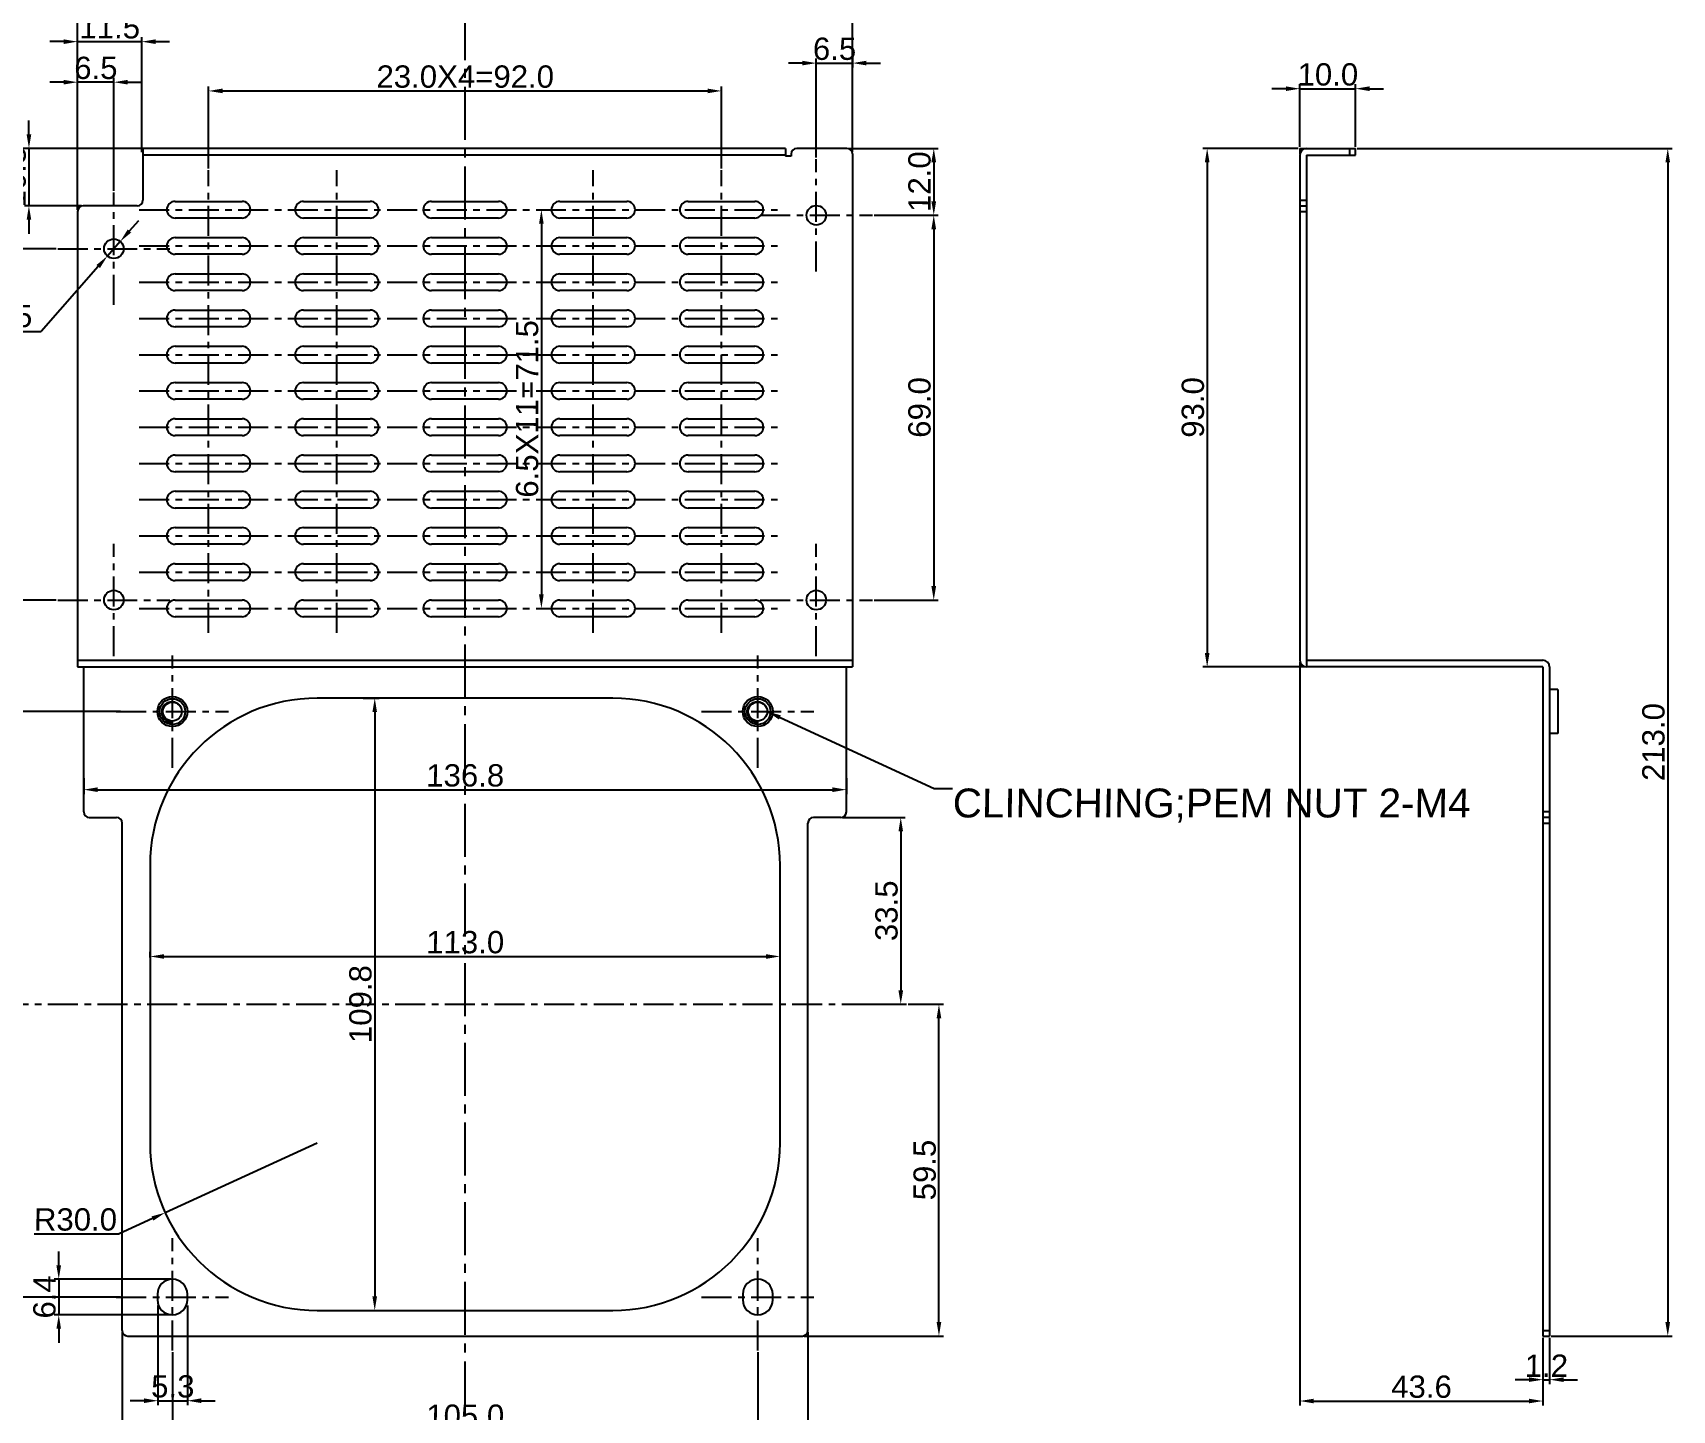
# Model space of a CAD drawing. Extents: x -425 to 6552, y -3049 to 3105.
# Drawn here: x 4162.1 to 4456.1, y -2377.6 to -2130.6 of the extents above; entities that cross this region are included whole.
import ezdxf

# ---------------------------------------------------------------- set-up
doc = ezdxf.new("R2010")
doc.units = 0
doc.header["$PDMODE"] = 3
doc.header["$PDSIZE"] = 1.5
doc.linetypes.add('CENTER', pattern=[17.8, 10.75, -2.35, 2.35, -2.35])
doc.linetypes.add('CENTER2', pattern=[28.575, 19.05, -3.175, 3.175, -3.175])
doc.layers.get('0').update_dxf_attribs({"linetype": 'CONTINUOUS'})
doc.layers.get('DEFPOINTS').update_dxf_attribs({"linetype": 'CONTINUOUS'})
doc.layers.add('3', color=112, linetype='CENTER')
doc.layers.add('DIM', color=1, linetype='CONTINUOUS')
doc.styles.add('OMI-1', font='arial.ttf', dxfattribs={"oblique": 1})
doc.dimstyles.new('1', dxfattribs={"dimtxt": 4, "dimasz": 2.5, "dimexe": 0.8, "dimexo": 0.3, "dimgap": 0.5, "dimtad": 1, "dimtoh": 1, "dimdec": 1, "dimzin": 0, "dimtxsty": 'OMI-1', "dimcen": 0, "dimclrd": 256, "dimclre": 256, "dimclrt": 256, "dimazin": 3, "dimtfac": 0.8, "dimtdec": 1, "dimtix": 1, "dimtmove": 0, "dimatfit": 3, "dimtolj": 1, "dimtzin": 0})

# ---------------------------------------------------------------- blocks, each defined once
blk = doc.blocks.new('*D8296')
at = {"layer": 'DEFPOINTS', "color": 0}
for p in [(4170.11, -2139.41), (4176.61, -2159.22), (4170.11, -2162.58)]:
    blk.add_point(p, dxfattribs=at)
at = {"layer": 'DIM'}
for p, q in [((4167.61, -2139.41), (4165.11, -2139.41)), ((4170.11, -2162.28), (4170.11, -2138.61)), ((4176.61, -2139.41), (4170.11, -2139.41)), ((4176.61, -2158.92), (4176.61, -2138.61)), ((4179.11, -2139.41), (4181.61, -2139.41))]:
    blk.add_line(p, q, dxfattribs=at)
for points in [[(4167.61, -2139.83), (4167.61, -2139), (4170.11, -2139.41)], [(4179.11, -2139), (4179.11, -2139.83), (4176.61, -2139.41)]]:
    blk.add_solid(points, dxfattribs=at)
at = {"layer": 'DIM', "insert": (4173.36, -2136.87), "char_height": 4, "attachment_point": 5, "style": 'OMI-1'}
blk.add_mtext('\\A1;6.5', dxfattribs=at)
blk = doc.blocks.new('*D8297')
at = {"layer": 'DEFPOINTS', "color": 0}
for p in [(4181.61, -2132.14), (4170.11, -2146.49), (4181.61, -2152.28)]:
    blk.add_point(p, dxfattribs=at)
at = {"layer": 'DIM'}
for p, q in [((4170.11, -2146.19), (4170.11, -2131.34)), ((4181.61, -2151.98), (4181.61, -2131.34)), ((4167.61, -2132.14), (4165.11, -2132.14)), ((4170.11, -2132.14), (4181.61, -2132.14)), ((4184.11, -2132.14), (4186.61, -2132.14))]:
    blk.add_line(p, q, dxfattribs=at)
for points in [[(4167.61, -2132.56), (4167.61, -2131.73), (4170.11, -2132.14)], [(4184.11, -2131.73), (4184.11, -2132.56), (4181.61, -2132.14)]]:
    blk.add_solid(points, dxfattribs=at)
at = {"layer": 'DIM', "insert": (4175.86, -2129.6), "char_height": 4, "attachment_point": 5, "style": 'OMI-1'}
blk.add_mtext('\\A1;11.5', dxfattribs=at)
blk = doc.blocks.new('*D8298')
at = {"layer": 'DEFPOINTS', "color": 0}
for p in [(4182.61, -2151.28), (4161.38, -2161.58), (4171.11, -2161.58)]:
    blk.add_point(p, dxfattribs=at)
at = {"layer": 'DIM'}
for p, q in [((4161.38, -2148.78), (4161.38, -2146.28)), ((4182.31, -2151.28), (4160.58, -2151.28)), ((4161.38, -2151.28), (4161.38, -2161.58)), ((4170.81, -2161.58), (4160.58, -2161.58)), ((4161.38, -2164.08), (4161.38, -2166.58))]:
    blk.add_line(p, q, dxfattribs=at)
for points in [[(4160.97, -2148.78), (4161.8, -2148.78), (4161.38, -2151.28)], [(4161.8, -2164.08), (4160.97, -2164.08), (4161.38, -2161.58)]]:
    blk.add_solid(points, dxfattribs=at)
at = {"layer": 'DIM', "insert": (4158.84, -2156.43), "char_height": 4, "attachment_point": 5, "rotation": 90, "style": 'OMI-1'}
blk.add_mtext('\\A1;10.3', dxfattribs=at)
blk = doc.blocks.new('*D8299')
at = {"layer": 'DEFPOINTS', "color": 0}
for p in [(4153.73, -2151.28), (4164.64, -2151.28), (4166.55, -2169.28)]:
    blk.add_point(p, dxfattribs=at)
at = {"layer": 'DIM'}
for p, q in [((4164.34, -2151.28), (4152.93, -2151.28)), ((4153.73, -2166.78), (4153.73, -2153.78)), ((4166.25, -2169.28), (4152.93, -2169.28))]:
    blk.add_line(p, q, dxfattribs=at)
for points in [[(4154.15, -2153.78), (4153.31, -2153.78), (4153.73, -2151.28)], [(4153.31, -2166.78), (4154.15, -2166.78), (4153.73, -2169.28)]]:
    blk.add_solid(points, dxfattribs=at)
at = {"layer": 'DIM', "insert": (4151.19, -2160.28), "char_height": 4, "attachment_point": 5, "rotation": 90, "style": 'OMI-1'}
blk.add_mtext('\\A1;18.0', dxfattribs=at)
blk = doc.blocks.new('*D8300')
at = {"layer": 'DEFPOINTS', "color": 0}
for p in [(4170.11, -2118.02), (4170.11, -2139.41), (4309.11, -2152.28)]:
    blk.add_point(p, dxfattribs=at)
at = {"layer": 'DIM'}
for p, q in [((4170.11, -2139.11), (4170.11, -2117.22)), ((4309.11, -2151.98), (4309.11, -2117.22)), ((4306.61, -2118.02), (4172.61, -2118.02))]:
    blk.add_line(p, q, dxfattribs=at)
for points in [[(4172.61, -2117.6), (4172.61, -2118.44), (4170.11, -2118.02)], [(4306.61, -2118.44), (4306.61, -2117.6), (4309.11, -2118.02)]]:
    blk.add_solid(points, dxfattribs=at)
at = {"layer": 'DIM', "insert": (4239.61, -2115.48), "char_height": 4, "attachment_point": 5, "style": 'OMI-1'}
blk.add_mtext('\\A1;139.0', dxfattribs=at)
blk = doc.blocks.new('*D8301')
at = {"layer": 'DEFPOINTS', "color": 0}
for p in [(4177.77, -2167.97), (4175.45, -2170.6)]:
    blk.add_point(p, dxfattribs=at)
at = {"layer": 'DIM'}
for p, q in [((4179.42, -2166.09), (4181.07, -2164.22)), ((4177.77, -2167.97), (4175.45, -2170.6)), ((4173.8, -2172.48), (4163.55, -2184.13)), ((4144.97, -2184.13), (4163.55, -2184.13))]:
    blk.add_line(p, q, dxfattribs=at)
for points in [[(4179.1, -2165.82), (4179.73, -2166.37), (4177.77, -2167.97)], [(4174.12, -2172.75), (4173.49, -2172.2), (4175.45, -2170.6)]]:
    blk.add_solid(points, dxfattribs=at)
at = {"layer": 'DIM', "insert": (4153.44, -2181.48), "char_height": 4, "attachment_point": 5, "style": 'OMI-1'}
blk.add_mtext('\\A1;\\A1;4-∅3.5', dxfattribs=at)
blk = doc.blocks.new('*D8373')
at = {"layer": 'DEFPOINTS', "color": 0}
for p in [(4285.61, -2140.98), (4193.61, -2155.19), (4285.61, -2155.19)]:
    blk.add_point(p, dxfattribs=at)
at = {"layer": 'DIM'}
for p, q in [((4193.61, -2154.89), (4193.61, -2140.18)), ((4285.61, -2154.89), (4285.61, -2140.18)), ((4196.11, -2140.98), (4283.11, -2140.98))]:
    blk.add_line(p, q, dxfattribs=at)
for points in [[(4196.11, -2140.56), (4196.11, -2141.39), (4193.61, -2140.98)], [(4283.11, -2141.39), (4283.11, -2140.56), (4285.61, -2140.98)]]:
    blk.add_solid(points, dxfattribs=at)
at = {"layer": 'DIM', "insert": (4239.61, -2138.43), "char_height": 4, "attachment_point": 5, "style": 'OMI-1'}
blk.add_mtext('\\A1;\\A1;23.0X4=92.0', dxfattribs=at)
blk = doc.blocks.new('*D8374')
at = {"layer": 'DEFPOINTS', "color": 0}
for p in [(4253.09, -2162.28), (4253.09, -2233.78), (4253.3, -2233.78)]:
    blk.add_point(p, dxfattribs=at)
at = {"layer": 'DIM'}
for p, q in [((4253.39, -2162.28), (4254.1, -2162.28)), ((4253.3, -2164.78), (4253.3, -2231.28)), ((4253.39, -2233.78), (4254.1, -2233.78))]:
    blk.add_line(p, q, dxfattribs=at)
for points in [[(4253.71, -2164.78), (4252.88, -2164.78), (4253.3, -2162.28)], [(4252.88, -2231.28), (4253.71, -2231.28), (4253.3, -2233.78)]]:
    blk.add_solid(points, dxfattribs=at)
at = {"layer": 'DIM', "insert": (4250.76, -2198.03), "char_height": 4, "attachment_point": 5, "rotation": 90, "style": 'OMI-1'}
blk.add_mtext('\\A1;\\A1;6.5X11=71.5', dxfattribs=at)
blk = doc.blocks.new('*D8375')
at = {"layer": 'DEFPOINTS', "color": 0}
for p in [(4309.11, -2134.6), (4309.11, -2135.99), (4302.61, -2153.22)]:
    blk.add_point(p, dxfattribs=at)
at = {"layer": 'DIM'}
for p, q in [((4300.11, -2135.99), (4297.61, -2135.99)), ((4302.61, -2152.92), (4302.61, -2135.19)), ((4302.61, -2135.99), (4309.11, -2135.99)), ((4309.11, -2134.9), (4309.11, -2136.79)), ((4311.61, -2135.99), (4314.11, -2135.99))]:
    blk.add_line(p, q, dxfattribs=at)
for points in [[(4300.11, -2136.4), (4300.11, -2135.57), (4302.61, -2135.99)], [(4311.61, -2135.57), (4311.61, -2136.4), (4309.11, -2135.99)]]:
    blk.add_solid(points, dxfattribs=at)
at = {"layer": 'DIM', "insert": (4305.86, -2133.44), "char_height": 4, "attachment_point": 5, "style": 'OMI-1'}
blk.add_mtext('\\A1;6.5', dxfattribs=at)
blk = doc.blocks.new('*D8377')
at = {"layer": 'DEFPOINTS', "color": 0}
for p in [(4308.11, -2151.28), (4312.67, -2163.28), (4323.68, -2163.28)]:
    blk.add_point(p, dxfattribs=at)
at = {"layer": 'DIM'}
for p, q in [((4308.41, -2151.28), (4324.48, -2151.28)), ((4323.68, -2153.78), (4323.68, -2160.78)), ((4312.97, -2163.28), (4324.48, -2163.28))]:
    blk.add_line(p, q, dxfattribs=at)
for points in [[(4324.1, -2153.78), (4323.26, -2153.78), (4323.68, -2151.28)], [(4323.26, -2160.78), (4324.1, -2160.78), (4323.68, -2163.28)]]:
    blk.add_solid(points, dxfattribs=at)
at = {"layer": 'DIM', "insert": (4321.14, -2157.28), "char_height": 4, "attachment_point": 5, "rotation": 90, "style": 'OMI-1'}
blk.add_mtext('\\A1;12.0', dxfattribs=at)
blk = doc.blocks.new('*D8378')
at = {"layer": 'DEFPOINTS', "color": 0}
for p in [(4312.67, -2163.28), (4312.67, -2232.28), (4323.68, -2232.28)]:
    blk.add_point(p, dxfattribs=at)
at = {"layer": 'DIM'}
for p, q in [((4312.97, -2163.28), (4324.48, -2163.28)), ((4323.68, -2165.78), (4323.68, -2229.78)), ((4312.97, -2232.28), (4324.48, -2232.28))]:
    blk.add_line(p, q, dxfattribs=at)
for points in [[(4324.1, -2165.78), (4323.26, -2165.78), (4323.68, -2163.28)], [(4323.26, -2229.78), (4324.1, -2229.78), (4323.68, -2232.28)]]:
    blk.add_solid(points, dxfattribs=at)
at = {"layer": 'DIM', "insert": (4321.14, -2197.78), "char_height": 4, "attachment_point": 5, "rotation": 90, "style": 'OMI-1'}
blk.add_mtext('\\A1;69.0', dxfattribs=at)
blk = doc.blocks.new('*D8379')
at = {"layer": 'DEFPOINTS', "color": 0}
for p in [(4389.34, -2151.28), (4372.72, -2244.28), (4390.54, -2244.28)]:
    blk.add_point(p, dxfattribs=at)
at = {"layer": 'DIM'}
for p, q in [((4389.04, -2151.28), (4371.92, -2151.28)), ((4372.72, -2153.78), (4372.72, -2241.78)), ((4390.24, -2244.28), (4371.92, -2244.28))]:
    blk.add_line(p, q, dxfattribs=at)
for points in [[(4373.14, -2153.78), (4372.3, -2153.78), (4372.72, -2151.28)], [(4372.3, -2241.78), (4373.14, -2241.78), (4372.72, -2244.28)]]:
    blk.add_solid(points, dxfattribs=at)
at = {"layer": 'DIM', "insert": (4370.18, -2197.78), "char_height": 4, "attachment_point": 5, "rotation": 90, "style": 'OMI-1'}
blk.add_mtext('\\A1;93.0', dxfattribs=at)
blk = doc.blocks.new('*D8380')
at = {"layer": 'DEFPOINTS', "color": 0}
for p in [(4399.34, -2151.28), (4434.14, -2364.28), (4455.34, -2364.28)]:
    blk.add_point(p, dxfattribs=at)
at = {"layer": 'DIM'}
for p, q in [((4399.64, -2151.28), (4456.14, -2151.28)), ((4455.34, -2153.78), (4455.34, -2361.78)), ((4434.44, -2364.28), (4456.14, -2364.28))]:
    blk.add_line(p, q, dxfattribs=at)
for points in [[(4455.75, -2153.78), (4454.92, -2153.78), (4455.34, -2151.28)], [(4454.92, -2361.78), (4455.75, -2361.78), (4455.34, -2364.28)]]:
    blk.add_solid(points, dxfattribs=at)
at = {"layer": 'DIM', "insert": (4452.79, -2257.78), "char_height": 4, "attachment_point": 5, "rotation": 90, "style": 'OMI-1'}
blk.add_mtext('\\A1;213.0', dxfattribs=at)
blk = doc.blocks.new('*D8381')
at = {"layer": 'DEFPOINTS', "color": 0}
for p in [(4318.78, -2304.78), (4324.61, -2304.78), (4300.11, -2364.28)]:
    blk.add_point(p, dxfattribs=at)
at = {"layer": 'DIM'}
for p, q in [((4319.08, -2304.78), (4325.41, -2304.78)), ((4324.61, -2361.78), (4324.61, -2307.28)), ((4300.41, -2364.28), (4325.41, -2364.28))]:
    blk.add_line(p, q, dxfattribs=at)
for points in [[(4325.03, -2307.28), (4324.2, -2307.28), (4324.61, -2304.78)], [(4324.2, -2361.78), (4325.03, -2361.78), (4324.61, -2364.28)]]:
    blk.add_solid(points, dxfattribs=at)
at = {"layer": 'DIM', "insert": (4322.07, -2334.53), "char_height": 4, "attachment_point": 5, "rotation": 90, "style": 'OMI-1'}
blk.add_mtext('\\A1;59.5', dxfattribs=at)
blk = doc.blocks.new('*D8382')
at = {"layer": 'DEFPOINTS', "color": 0}
for p in [(4221.05, -2249.88), (4221.05, -2359.68), (4223.41, -2359.68)]:
    blk.add_point(p, dxfattribs=at)
at = {"layer": 'DIM'}
for p, q in [((4221.35, -2249.88), (4224.21, -2249.88)), ((4223.41, -2252.38), (4223.41, -2357.18)), ((4221.35, -2359.68), (4224.21, -2359.68))]:
    blk.add_line(p, q, dxfattribs=at)
for points in [[(4223.82, -2252.38), (4222.99, -2252.38), (4223.41, -2249.88)], [(4222.99, -2357.18), (4223.82, -2357.18), (4223.41, -2359.68)]]:
    blk.add_solid(points, dxfattribs=at)
at = {"layer": 'DIM', "insert": (4220.86, -2304.78), "char_height": 4, "attachment_point": 5, "rotation": 90, "style": 'OMI-1'}
blk.add_mtext('\\A1;109.8', dxfattribs=at)
blk = doc.blocks.new('*D8383')
at = {"layer": 'DEFPOINTS', "color": 0}
for p in [(4296.11, -2296.2), (4183.11, -2296.68), (4296.11, -2296.68)]:
    blk.add_point(p, dxfattribs=at)
at = {"layer": 'DIM'}
for p, q in [((4183.11, -2296.38), (4183.11, -2295.4)), ((4185.61, -2296.2), (4293.61, -2296.2)), ((4296.11, -2296.38), (4296.11, -2295.4))]:
    blk.add_line(p, q, dxfattribs=at)
for points in [[(4185.61, -2295.79), (4185.61, -2296.62), (4183.11, -2296.2)], [(4293.61, -2296.62), (4293.61, -2295.79), (4296.11, -2296.2)]]:
    blk.add_solid(points, dxfattribs=at)
at = {"layer": 'DIM', "insert": (4239.61, -2293.66), "char_height": 4, "attachment_point": 5, "style": 'OMI-1'}
blk.add_mtext('\\A1;113.0', dxfattribs=at)
blk = doc.blocks.new('*D8384')
at = {"layer": 'DEFPOINTS', "color": 0}
for p in [(4152.64, -2252.28), (4178.11, -2252.28), (4178.11, -2357.28)]:
    blk.add_point(p, dxfattribs=at)
at = {"layer": 'DIM'}
for p, q in [((4177.81, -2252.28), (4151.84, -2252.28)), ((4152.64, -2354.78), (4152.64, -2254.78)), ((4177.81, -2357.28), (4151.84, -2357.28))]:
    blk.add_line(p, q, dxfattribs=at)
for points in [[(4153.05, -2254.78), (4152.22, -2254.78), (4152.64, -2252.28)], [(4152.22, -2354.78), (4153.05, -2354.78), (4152.64, -2357.28)]]:
    blk.add_solid(points, dxfattribs=at)
at = {"layer": 'DIM', "insert": (4150.09, -2304.78), "char_height": 4, "attachment_point": 5, "rotation": 90, "style": 'OMI-1'}
blk.add_mtext('\\A1;105.0', dxfattribs=at)
blk = doc.blocks.new('*D8385')
at = {"layer": 'DEFPOINTS', "color": 0}
for p in [(4187.11, -2366.85), (4292.11, -2366.85), (4292.11, -2381.13)]:
    blk.add_point(p, dxfattribs=at)
at = {"layer": 'DIM'}
for p, q in [((4187.11, -2367.15), (4187.11, -2381.93)), ((4292.11, -2367.15), (4292.11, -2381.93)), ((4189.61, -2381.13), (4289.61, -2381.13))]:
    blk.add_line(p, q, dxfattribs=at)
for points in [[(4189.61, -2380.71), (4189.61, -2381.54), (4187.11, -2381.13)], [(4289.61, -2381.54), (4289.61, -2380.71), (4292.11, -2381.13)]]:
    blk.add_solid(points, dxfattribs=at)
at = {"layer": 'DIM', "insert": (4239.61, -2378.59), "char_height": 4, "attachment_point": 5, "style": 'OMI-1'}
blk.add_mtext('\\A1;105.0', dxfattribs=at)
blk = doc.blocks.new('*D8386')
at = {"layer": 'DEFPOINTS', "color": 0}
for p in [(4307.01, -2271.28), (4311.27, -2304.78), (4317.76, -2304.78)]:
    blk.add_point(p, dxfattribs=at)
at = {"layer": 'DIM'}
for p, q in [((4307.31, -2271.28), (4318.56, -2271.28)), ((4317.76, -2273.78), (4317.76, -2302.28)), ((4311.57, -2304.78), (4318.56, -2304.78))]:
    blk.add_line(p, q, dxfattribs=at)
for points in [[(4318.18, -2273.78), (4317.35, -2273.78), (4317.76, -2271.28)], [(4317.35, -2302.28), (4318.18, -2302.28), (4317.76, -2304.78)]]:
    blk.add_solid(points, dxfattribs=at)
at = {"layer": 'DIM', "insert": (4315.22, -2288.03), "char_height": 4, "attachment_point": 5, "rotation": 90, "style": 'OMI-1'}
blk.add_mtext('\\A1;33.5', dxfattribs=at)
blk = doc.blocks.new('*D8387')
at = {"layer": 'DEFPOINTS', "color": 0}
for p in [(4178.11, -2363.28), (4301.11, -2363.28), (4178.11, -2391.57)]:
    blk.add_point(p, dxfattribs=at)
at = {"layer": 'DIM'}
for p, q in [((4178.11, -2363.58), (4178.11, -2392.37)), ((4301.11, -2363.58), (4301.11, -2392.37)), ((4298.61, -2391.57), (4180.61, -2391.57))]:
    blk.add_line(p, q, dxfattribs=at)
for points in [[(4180.61, -2391.15), (4180.61, -2391.98), (4178.11, -2391.57)], [(4298.61, -2391.98), (4298.61, -2391.15), (4301.11, -2391.57)]]:
    blk.add_solid(points, dxfattribs=at)
at = {"layer": 'DIM', "insert": (4239.61, -2389.02), "char_height": 4, "attachment_point": 5, "style": 'OMI-1'}
blk.add_mtext('\\A1;123.0', dxfattribs=at)
blk = doc.blocks.new('*D8388')
at = {"layer": 'DEFPOINTS', "color": 0}
for p in [(4171.21, -2263.93), (4308.01, -2263.93), (4308.01, -2266.29)]:
    blk.add_point(p, dxfattribs=at)
at = {"layer": 'DIM'}
for p, q in [((4171.21, -2264.23), (4171.21, -2267.09)), ((4308.01, -2264.23), (4308.01, -2267.09)), ((4173.71, -2266.29), (4305.51, -2266.29))]:
    blk.add_line(p, q, dxfattribs=at)
for points in [[(4173.71, -2265.87), (4173.71, -2266.71), (4171.21, -2266.29)], [(4305.51, -2266.71), (4305.51, -2265.87), (4308.01, -2266.29)]]:
    blk.add_solid(points, dxfattribs=at)
at = {"layer": 'DIM', "insert": (4239.61, -2263.75), "char_height": 4, "attachment_point": 5, "style": 'OMI-1'}
blk.add_mtext('\\A1;136.8', dxfattribs=at)
blk = doc.blocks.new('*D8389')
at = {"layer": 'DEFPOINTS', "color": 0}
for p in [(4153.73, -2169.28), (4145.22, -2232.28), (4166.55, -2232.28)]:
    blk.add_point(p, dxfattribs=at)
at = {"layer": 'DIM'}
for p, q in [((4153.43, -2169.28), (4144.42, -2169.28)), ((4145.22, -2171.78), (4145.22, -2229.78)), ((4166.25, -2232.28), (4144.42, -2232.28))]:
    blk.add_line(p, q, dxfattribs=at)
for points in [[(4145.63, -2171.78), (4144.8, -2171.78), (4145.22, -2169.28)], [(4144.8, -2229.78), (4145.63, -2229.78), (4145.22, -2232.28)]]:
    blk.add_solid(points, dxfattribs=at)
at = {"layer": 'DIM', "insert": (4142.67, -2200.78), "char_height": 4, "attachment_point": 5, "rotation": 90, "style": 'OMI-1'}
blk.add_mtext('\\A1;63.0', dxfattribs=at)
blk = doc.blocks.new('*D8390')
at = {"layer": 'DEFPOINTS', "color": 0}
for p in [(4399.34, -2140.58), (4389.34, -2151.28), (4399.34, -2151.28)]:
    blk.add_point(p, dxfattribs=at)
at = {"layer": 'DIM'}
for p, q in [((4386.84, -2140.58), (4384.34, -2140.58)), ((4389.34, -2150.98), (4389.34, -2139.78)), ((4389.34, -2140.58), (4399.34, -2140.58)), ((4399.34, -2150.98), (4399.34, -2139.78)), ((4401.84, -2140.58), (4404.34, -2140.58))]:
    blk.add_line(p, q, dxfattribs=at)
for points in [[(4386.84, -2141), (4386.84, -2140.16), (4389.34, -2140.58)], [(4401.84, -2140.16), (4401.84, -2141), (4399.34, -2140.58)]]:
    blk.add_solid(points, dxfattribs=at)
at = {"layer": 'DIM', "insert": (4394.34, -2138.04), "char_height": 4, "attachment_point": 5, "style": 'OMI-1'}
blk.add_mtext('\\A1;10.0', dxfattribs=at)
blk = doc.blocks.new('*D8391')
at = {"layer": 'DEFPOINTS', "color": 0}
for p in [(4389.34, -2243.08), (4432.94, -2364.28), (4432.94, -2375.93)]:
    blk.add_point(p, dxfattribs=at)
at = {"layer": 'DIM'}
for p, q in [((4389.34, -2243.38), (4389.34, -2376.73)), ((4432.94, -2364.58), (4432.94, -2376.73)), ((4391.84, -2375.93), (4430.44, -2375.93))]:
    blk.add_line(p, q, dxfattribs=at)
for points in [[(4391.84, -2375.51), (4391.84, -2376.34), (4389.34, -2375.93)], [(4430.44, -2376.34), (4430.44, -2375.51), (4432.94, -2375.93)]]:
    blk.add_solid(points, dxfattribs=at)
at = {"layer": 'DIM', "insert": (4411.14, -2373.38), "char_height": 4, "attachment_point": 5, "style": 'OMI-1'}
blk.add_mtext('\\A1;43.6', dxfattribs=at)
blk = doc.blocks.new('*D8392')
at = {"layer": 'DEFPOINTS', "color": 0}
for p in [(4434.14, -2364.28), (4432.94, -2367.23), (4434.14, -2372.1)]:
    blk.add_point(p, dxfattribs=at)
at = {"layer": 'DIM'}
for p, q in [((4434.14, -2364.58), (4434.14, -2372.9)), ((4432.94, -2367.53), (4432.94, -2372.9)), ((4430.44, -2372.1), (4427.94, -2372.1)), ((4432.94, -2372.1), (4434.14, -2372.1)), ((4436.64, -2372.1), (4439.14, -2372.1))]:
    blk.add_line(p, q, dxfattribs=at)
for points in [[(4430.44, -2372.51), (4430.44, -2371.68), (4432.94, -2372.1)], [(4436.64, -2371.68), (4436.64, -2372.51), (4434.14, -2372.1)]]:
    blk.add_solid(points, dxfattribs=at)
at = {"layer": 'DIM', "insert": (4433.54, -2369.59), "char_height": 4, "attachment_point": 5, "style": 'OMI-1'}
blk.add_mtext('\\A1;1.2', dxfattribs=at)
blk = doc.blocks.new('*D8393')
at = {"layer": 'DEFPOINTS', "color": 0}
for p in [(4213.11, -2329.68), (4185.82, -2342.15)]:
    blk.add_point(p, dxfattribs=at)
at = {"layer": 'DIM'}
for p, q in [((4213.11, -2329.68), (4185.82, -2342.15)), ((4183.55, -2343.19), (4177.56, -2345.93)), ((4162.34, -2345.93), (4177.56, -2345.93))]:
    blk.add_line(p, q, dxfattribs=at)
blk.add_solid([(4183.72, -2343.57), (4183.38, -2342.81), (4185.82, -2342.15)], dxfattribs=at)
at = {"layer": 'DIM', "insert": (4169.7, -2343.39), "char_height": 4, "attachment_point": 5, "style": 'OMI-1'}
blk.add_mtext('\\A1;R30.0', dxfattribs=at)
blk = doc.blocks.new('*D8394')
at = {"layer": 'DEFPOINTS', "color": 0}
for p in [(4187.11, -2354.09), (4166.73, -2360.47), (4187.11, -2360.47)]:
    blk.add_point(p, dxfattribs=at)
at = {"layer": 'DIM'}
for p, q in [((4166.73, -2351.59), (4166.73, -2349.09)), ((4186.81, -2354.09), (4165.93, -2354.09)), ((4166.73, -2354.09), (4166.73, -2360.47)), ((4186.81, -2360.47), (4165.93, -2360.47)), ((4166.73, -2362.97), (4166.73, -2365.47))]:
    blk.add_line(p, q, dxfattribs=at)
for points in [[(4166.31, -2351.59), (4167.14, -2351.59), (4166.73, -2354.09)], [(4167.14, -2362.97), (4166.31, -2362.97), (4166.73, -2360.47)]]:
    blk.add_solid(points, dxfattribs=at)
at = {"layer": 'DIM', "insert": (4164.18, -2357.28), "char_height": 4, "attachment_point": 5, "rotation": 90, "style": 'OMI-1'}
blk.add_mtext('\\A1;6.4', dxfattribs=at)
blk = doc.blocks.new('*D8395')
at = {"layer": 'DEFPOINTS', "color": 0}
for p in [(4184.52, -2358.52), (4189.8, -2358.52), (4189.8, -2375.87)]:
    blk.add_point(p, dxfattribs=at)
at = {"layer": 'DIM'}
for p, q in [((4184.52, -2358.82), (4184.52, -2376.67)), ((4189.8, -2358.82), (4189.8, -2376.67)), ((4182.02, -2375.87), (4179.52, -2375.87)), ((4184.52, -2375.87), (4189.8, -2375.87)), ((4192.3, -2375.87), (4194.8, -2375.87))]:
    blk.add_line(p, q, dxfattribs=at)
for points in [[(4182.02, -2376.29), (4182.02, -2375.45), (4184.52, -2375.87)], [(4192.3, -2375.45), (4192.3, -2376.29), (4189.8, -2375.87)]]:
    blk.add_solid(points, dxfattribs=at)
at = {"layer": 'DIM', "insert": (4187.16, -2373.32), "char_height": 4, "attachment_point": 5, "style": 'OMI-1'}
blk.add_mtext('\\A1;5.3', dxfattribs=at)

msp = doc.modelspace()

# ---------------------------------------------------------------- linework, layer by layer
at = {"color": 7, "linetype": 'CONTINUOUS'}
for p, q in [((4297.11, -2151.28), (4181.81, -2151.28)), ((4181.81, -2151.28), (4181.81, -2160.58)), ((4297.11, -2152.48), (4181.81, -2152.48)), ((4297.11, -2151.28), (4297.11, -2152.68)), ((4298.11, -2152.28), (4298.11, -2152.68)), ((4308.11, -2151.28), (4299.11, -2151.28)), ((4309.11, -2152.28), (4309.11, -2244.28)), ((4389.34, -2151.28), (4389.34, -2152.28)), ((4389.34, -2151.28), (4399.34, -2151.28)), ((4389.34, -2152.48), (4389.34, -2243.08)), ((4390.54, -2152.48), (4390.54, -2244.28)), ((4390.54, -2152.48), (4399.34, -2152.48)), ((4398.34, -2152.48), (4398.34, -2151.28)), ((4399.34, -2152.48), (4399.34, -2151.28)), ((4298.11, -2152.68), (4297.11, -2152.68)), ((4187.61, -2160.78), (4199.61, -2160.78)), ((4210.61, -2160.78), (4222.61, -2160.78)), ((4233.61, -2160.78), (4245.61, -2160.78)), ((4256.61, -2160.78), (4268.61, -2160.78)), ((4279.61, -2160.78), (4291.61, -2160.78)), ((4389.34, -2160.58), (4390.54, -2160.58)), ((4170.11, -2162.58), (4170.11, -2244.28)), ((4180.81, -2161.58), (4171.11, -2161.58)), ((4199.61, -2163.78), (4187.61, -2163.78)), ((4222.61, -2163.78), (4210.61, -2163.78)), ((4245.61, -2163.78), (4233.61, -2163.78)), ((4268.61, -2163.78), (4256.61, -2163.78)), ((4291.61, -2163.78), (4279.61, -2163.78)), ((4389.34, -2161.58), (4390.54, -2161.58)), ((4389.34, -2162.58), (4390.54, -2162.58)), ((4187.61, -2167.28), (4199.61, -2167.28)), ((4210.61, -2167.28), (4222.61, -2167.28)), ((4233.61, -2167.28), (4245.61, -2167.28)), ((4256.61, -2167.28), (4268.61, -2167.28)), ((4279.61, -2167.28), (4291.61, -2167.28)), ((4199.61, -2170.28), (4187.61, -2170.28)), ((4222.61, -2170.28), (4210.61, -2170.28)), ((4245.61, -2170.28), (4233.61, -2170.28)), ((4268.61, -2170.28), (4256.61, -2170.28)), ((4291.61, -2170.28), (4279.61, -2170.28)), ((4187.61, -2173.78), (4199.61, -2173.78)), ((4210.61, -2173.78), (4222.61, -2173.78)), ((4233.61, -2173.78), (4245.61, -2173.78)), ((4256.61, -2173.78), (4268.61, -2173.78)), ((4279.61, -2173.78), (4291.61, -2173.78)), ((4199.61, -2176.78), (4187.61, -2176.78)), ((4222.61, -2176.78), (4210.61, -2176.78)), ((4245.61, -2176.78), (4233.61, -2176.78)), ((4268.61, -2176.78), (4256.61, -2176.78)), ((4291.61, -2176.78), (4279.61, -2176.78)), ((4187.61, -2180.28), (4199.61, -2180.28)), ((4210.61, -2180.28), (4222.61, -2180.28)), ((4233.61, -2180.28), (4245.61, -2180.28)), ((4256.61, -2180.28), (4268.61, -2180.28)), ((4279.61, -2180.28), (4291.61, -2180.28)), ((4199.61, -2183.28), (4187.61, -2183.28)), ((4222.61, -2183.28), (4210.61, -2183.28)), ((4245.61, -2183.28), (4233.61, -2183.28)), ((4268.61, -2183.28), (4256.61, -2183.28)), ((4291.61, -2183.28), (4279.61, -2183.28)), ((4187.61, -2186.78), (4199.61, -2186.78)), ((4210.61, -2186.78), (4222.61, -2186.78)), ((4233.61, -2186.78), (4245.61, -2186.78)), ((4256.61, -2186.78), (4268.61, -2186.78)), ((4279.61, -2186.78), (4291.61, -2186.78)), ((4199.61, -2189.78), (4187.61, -2189.78)), ((4222.61, -2189.78), (4210.61, -2189.78)), ((4245.61, -2189.78), (4233.61, -2189.78)), ((4268.61, -2189.78), (4256.61, -2189.78)), ((4291.61, -2189.78), (4279.61, -2189.78)), ((4187.61, -2193.28), (4199.61, -2193.28)), ((4210.61, -2193.28), (4222.61, -2193.28)), ((4233.61, -2193.28), (4245.61, -2193.28)), ((4256.61, -2193.28), (4268.61, -2193.28)), ((4279.61, -2193.28), (4291.61, -2193.28)), ((4199.61, -2196.28), (4187.61, -2196.28)), ((4222.61, -2196.28), (4210.61, -2196.28)), ((4245.61, -2196.28), (4233.61, -2196.28)), ((4268.61, -2196.28), (4256.61, -2196.28)), ((4291.61, -2196.28), (4279.61, -2196.28)), ((4187.61, -2199.78), (4199.61, -2199.78)), ((4210.61, -2199.78), (4222.61, -2199.78)), ((4233.61, -2199.78), (4245.61, -2199.78)), ((4256.61, -2199.78), (4268.61, -2199.78)), ((4279.61, -2199.78), (4291.61, -2199.78)), ((4199.61, -2202.78), (4187.61, -2202.78)), ((4222.61, -2202.78), (4210.61, -2202.78)), ((4245.61, -2202.78), (4233.61, -2202.78)), ((4268.61, -2202.78), (4256.61, -2202.78)), ((4291.61, -2202.78), (4279.61, -2202.78)), ((4187.61, -2206.28), (4199.61, -2206.28)), ((4210.61, -2206.28), (4222.61, -2206.28)), ((4233.61, -2206.28), (4245.61, -2206.28)), ((4256.61, -2206.28), (4268.61, -2206.28)), ((4279.61, -2206.28), (4291.61, -2206.28)), ((4199.61, -2209.28), (4187.61, -2209.28)), ((4222.61, -2209.28), (4210.61, -2209.28)), ((4245.61, -2209.28), (4233.61, -2209.28)), ((4268.61, -2209.28), (4256.61, -2209.28)), ((4291.61, -2209.28), (4279.61, -2209.28)), ((4187.61, -2212.78), (4199.61, -2212.78)), ((4210.61, -2212.78), (4222.61, -2212.78)), ((4233.61, -2212.78), (4245.61, -2212.78)), ((4256.61, -2212.78), (4268.61, -2212.78)), ((4279.61, -2212.78), (4291.61, -2212.78)), ((4199.61, -2215.78), (4187.61, -2215.78)), ((4222.61, -2215.78), (4210.61, -2215.78)), ((4245.61, -2215.78), (4233.61, -2215.78)), ((4268.61, -2215.78), (4256.61, -2215.78)), ((4291.61, -2215.78), (4279.61, -2215.78)), ((4187.61, -2219.28), (4199.61, -2219.28)), ((4210.61, -2219.28), (4222.61, -2219.28)), ((4233.61, -2219.28), (4245.61, -2219.28)), ((4256.61, -2219.28), (4268.61, -2219.28)), ((4279.61, -2219.28), (4291.61, -2219.28)), ((4199.61, -2222.28), (4187.61, -2222.28)), ((4222.61, -2222.28), (4210.61, -2222.28)), ((4245.61, -2222.28), (4233.61, -2222.28)), ((4268.61, -2222.28), (4256.61, -2222.28)), ((4291.61, -2222.28), (4279.61, -2222.28)), ((4187.61, -2225.78), (4199.61, -2225.78)), ((4210.61, -2225.78), (4222.61, -2225.78)), ((4233.61, -2225.78), (4245.61, -2225.78)), ((4256.61, -2225.78), (4268.61, -2225.78)), ((4279.61, -2225.78), (4291.61, -2225.78)), ((4199.61, -2228.78), (4187.61, -2228.78)), ((4222.61, -2228.78), (4210.61, -2228.78)), ((4245.61, -2228.78), (4233.61, -2228.78)), ((4268.61, -2228.78), (4256.61, -2228.78)), ((4291.61, -2228.78), (4279.61, -2228.78)), ((4187.61, -2232.28), (4199.61, -2232.28)), ((4210.61, -2232.28), (4222.61, -2232.28)), ((4233.61, -2232.28), (4245.61, -2232.28)), ((4256.61, -2232.28), (4268.61, -2232.28)), ((4279.61, -2232.28), (4291.61, -2232.28)), ((4199.61, -2235.28), (4187.61, -2235.28)), ((4222.61, -2235.28), (4210.61, -2235.28)), ((4245.61, -2235.28), (4233.61, -2235.28)), ((4268.61, -2235.28), (4256.61, -2235.28)), ((4291.61, -2235.28), (4279.61, -2235.28)), ((4170.11, -2243.08), (4309.11, -2243.08)), ((4390.54, -2243.08), (4432.94, -2243.08)), ((4170.11, -2244.28), (4309.11, -2244.28)), ((4171.21, -2270.28), (4171.21, -2244.28)), ((4308.01, -2270.28), (4308.01, -2244.28)), ((4432.94, -2244.28), (4390.54, -2244.28)), ((4432.94, -2244.28), (4432.94, -2364.28)), ((4434.14, -2244.28), (4434.14, -2364.28)), ((4266.11, -2249.88), (4213.11, -2249.88)), ((4172.21, -2271.28), (4177.11, -2271.28)), ((4178.11, -2363.28), (4178.11, -2272.28)), ((4301.11, -2363.28), (4301.11, -2272.28)), ((4307.01, -2271.28), (4302.11, -2271.28)), ((4434.14, -2270.28), (4432.94, -2270.28)), ((4434.14, -2271.28), (4432.94, -2271.28)), ((4432.94, -2272.28), (4434.14, -2272.28)), ((4183.11, -2279.88), (4183.11, -2329.68)), ((4296.11, -2329.68), (4296.11, -2279.88)), ((4184.42, -2356.78), (4184.42, -2357.78)), ((4189.8, -2357.78), (4189.8, -2356.78)), ((4289.42, -2356.78), (4289.42, -2357.78)), ((4294.8, -2357.78), (4294.8, -2356.78)), ((4213.11, -2359.68), (4266.11, -2359.68)), ((4432.94, -2363.28), (4434.14, -2363.28)), ((4179.11, -2364.28), (4300.11, -2364.28)), ((4432.94, -2364.28), (4434.14, -2364.28))]:
    msp.add_line(p, q, dxfattribs=at)
at = {"color": 4, "linetype": 'CONTINUOUS'}
for p, q in [((4435.64, -2248.33), (4434.14, -2248.33)), ((4435.64, -2248.33), (4435.64, -2256.23)), ((4435.64, -2256.23), (4434.14, -2256.23))]:
    msp.add_line(p, q, dxfattribs=at)
at = {"color": 7, "linetype": 'CONTINUOUS'}
for centre in [(4302.61, -2163.28), (4176.61, -2169.28), (4176.61, -2232.28), (4302.61, -2232.28)]:
    msp.add_circle(centre, 1.75, dxfattribs=at)
at = {"color": 4, "linetype": 'CONTINUOUS'}
for centre, radius in [((4187.11, -2252.28), 2.69), ((4187.11, -2252.28), 2.3), ((4187.11, -2252.28), 1.7), ((4292.11, -2252.28), 2.69), ((4292.11, -2252.28), 2.3), ((4292.11, -2252.28), 1.7)]:
    msp.add_circle(centre, radius, dxfattribs=at)
at = {"color": 7, "linetype": 'CONTINUOUS'}
for centre, radius, start, end in [((4299.11, -2152.28), 1, 90, 180), ((4308.11, -2152.28), 1, 0, 90), ((4390.54, -2152.48), 1.2, 90, 180), ((4180.81, -2160.58), 1, 270, 0), ((4187.61, -2162.28), 1.5, 90, 270), ((4199.61, -2162.28), 1.5, 270, 90), ((4210.61, -2162.28), 1.5, 90, 270), ((4222.61, -2162.28), 1.5, 270, 90), ((4233.61, -2162.28), 1.5, 90, 270), ((4245.61, -2162.28), 1.5, 270, 90), ((4256.61, -2162.28), 1.5, 90, 270), ((4268.61, -2162.28), 1.5, 270, 90), ((4279.61, -2162.28), 1.5, 90, 270), ((4291.61, -2162.28), 1.5, 270, 90), ((4171.11, -2162.58), 1, 90, 180), ((4187.61, -2168.78), 1.5, 90, 270), ((4199.61, -2168.78), 1.5, 270, 90), ((4210.61, -2168.78), 1.5, 90, 270), ((4222.61, -2168.78), 1.5, 270, 90), ((4233.61, -2168.78), 1.5, 90, 270), ((4245.61, -2168.78), 1.5, 270, 90), ((4256.61, -2168.78), 1.5, 90, 270), ((4268.61, -2168.78), 1.5, 270, 90), ((4279.61, -2168.78), 1.5, 90, 270), ((4291.61, -2168.78), 1.5, 270, 90), ((4187.61, -2175.28), 1.5, 90, 270), ((4199.61, -2175.28), 1.5, 270, 90), ((4210.61, -2175.28), 1.5, 90, 270), ((4222.61, -2175.28), 1.5, 270, 90), ((4233.61, -2175.28), 1.5, 90, 270), ((4245.61, -2175.28), 1.5, 270, 90), ((4256.61, -2175.28), 1.5, 90, 270), ((4268.61, -2175.28), 1.5, 270, 90), ((4279.61, -2175.28), 1.5, 90, 270), ((4291.61, -2175.28), 1.5, 270, 90), ((4187.61, -2181.78), 1.5, 90, 270), ((4199.61, -2181.78), 1.5, 270, 90), ((4210.61, -2181.78), 1.5, 90, 270), ((4222.61, -2181.78), 1.5, 270, 90), ((4233.61, -2181.78), 1.5, 90, 270), ((4245.61, -2181.78), 1.5, 270, 90), ((4256.61, -2181.78), 1.5, 90, 270), ((4268.61, -2181.78), 1.5, 270, 90), ((4279.61, -2181.78), 1.5, 90, 270), ((4291.61, -2181.78), 1.5, 270, 90), ((4187.61, -2188.28), 1.5, 90, 270), ((4199.61, -2188.28), 1.5, 270, 90), ((4210.61, -2188.28), 1.5, 90, 270), ((4222.61, -2188.28), 1.5, 270, 90), ((4233.61, -2188.28), 1.5, 90, 270), ((4245.61, -2188.28), 1.5, 270, 90), ((4256.61, -2188.28), 1.5, 90, 270), ((4268.61, -2188.28), 1.5, 270, 90), ((4279.61, -2188.28), 1.5, 90, 270), ((4291.61, -2188.28), 1.5, 270, 90), ((4187.61, -2194.78), 1.5, 90, 270), ((4199.61, -2194.78), 1.5, 270, 90), ((4210.61, -2194.78), 1.5, 90, 270), ((4222.61, -2194.78), 1.5, 270, 90), ((4233.61, -2194.78), 1.5, 90, 270), ((4245.61, -2194.78), 1.5, 270, 90), ((4256.61, -2194.78), 1.5, 90, 270), ((4268.61, -2194.78), 1.5, 270, 90), ((4279.61, -2194.78), 1.5, 90, 270), ((4291.61, -2194.78), 1.5, 270, 90), ((4187.61, -2201.28), 1.5, 90, 270), ((4199.61, -2201.28), 1.5, 270, 90), ((4210.61, -2201.28), 1.5, 90, 270), ((4222.61, -2201.28), 1.5, 270, 90), ((4233.61, -2201.28), 1.5, 90, 270), ((4245.61, -2201.28), 1.5, 270, 90), ((4256.61, -2201.28), 1.5, 90, 270), ((4268.61, -2201.28), 1.5, 270, 90), ((4279.61, -2201.28), 1.5, 90, 270), ((4291.61, -2201.28), 1.5, 270, 90), ((4187.61, -2207.78), 1.5, 90, 270), ((4199.61, -2207.78), 1.5, 270, 90), ((4210.61, -2207.78), 1.5, 90, 270), ((4222.61, -2207.78), 1.5, 270, 90), ((4233.61, -2207.78), 1.5, 90, 270), ((4245.61, -2207.78), 1.5, 270, 90), ((4256.61, -2207.78), 1.5, 90, 270), ((4268.61, -2207.78), 1.5, 270, 90), ((4279.61, -2207.78), 1.5, 90, 270), ((4291.61, -2207.78), 1.5, 270, 90), ((4187.61, -2214.28), 1.5, 90, 270), ((4199.61, -2214.28), 1.5, 270, 90), ((4210.61, -2214.28), 1.5, 90, 270), ((4222.61, -2214.28), 1.5, 270, 90), ((4233.61, -2214.28), 1.5, 90, 270), ((4245.61, -2214.28), 1.5, 270, 90), ((4256.61, -2214.28), 1.5, 90, 270), ((4268.61, -2214.28), 1.5, 270, 90), ((4279.61, -2214.28), 1.5, 90, 270), ((4291.61, -2214.28), 1.5, 270, 90), ((4187.61, -2220.78), 1.5, 90, 270), ((4199.61, -2220.78), 1.5, 270, 90), ((4210.61, -2220.78), 1.5, 90, 270), ((4222.61, -2220.78), 1.5, 270, 90), ((4233.61, -2220.78), 1.5, 90, 270), ((4245.61, -2220.78), 1.5, 270, 90), ((4256.61, -2220.78), 1.5, 90, 270), ((4268.61, -2220.78), 1.5, 270, 90), ((4279.61, -2220.78), 1.5, 90, 270), ((4291.61, -2220.78), 1.5, 270, 90), ((4187.61, -2227.28), 1.5, 90, 270), ((4199.61, -2227.28), 1.5, 270, 90), ((4210.61, -2227.28), 1.5, 90, 270), ((4222.61, -2227.28), 1.5, 270, 90), ((4233.61, -2227.28), 1.5, 90, 270), ((4245.61, -2227.28), 1.5, 270, 90), ((4256.61, -2227.28), 1.5, 90, 270), ((4268.61, -2227.28), 1.5, 270, 90), ((4279.61, -2227.28), 1.5, 90, 270), ((4291.61, -2227.28), 1.5, 270, 90), ((4187.61, -2233.78), 1.5, 90, 270), ((4199.61, -2233.78), 1.5, 270, 90), ((4210.61, -2233.78), 1.5, 90, 270), ((4222.61, -2233.78), 1.5, 270, 90), ((4233.61, -2233.78), 1.5, 90, 270), ((4245.61, -2233.78), 1.5, 270, 90), ((4256.61, -2233.78), 1.5, 90, 270), ((4268.61, -2233.78), 1.5, 270, 90), ((4279.61, -2233.78), 1.5, 90, 270), ((4291.61, -2233.78), 1.5, 270, 90), ((4390.54, -2243.08), 1.2, 180, 270), ((4432.94, -2244.28), 1.2, 0, 90), ((4213.11, -2279.88), 30, 90, 180), ((4266.11, -2279.88), 30, 0, 90), ((4172.21, -2270.28), 1, 180, 270), ((4177.11, -2272.28), 1, 0, 90), ((4302.11, -2272.28), 1, 90, 180), ((4307.01, -2270.28), 1, 270, 0), ((4213.11, -2329.68), 30, 180, 270), ((4266.11, -2329.68), 30, 270, 0), ((4187.11, -2356.78), 2.69, 0, 180), ((4292.11, -2356.78), 2.69, 0, 180), ((4187.11, -2357.78), 2.69, 180, 0), ((4292.11, -2357.78), 2.69, 180, 0), ((4179.11, -2363.28), 1, 180, 270), ((4300.11, -2363.28), 1, 270, 0)]:
    msp.add_arc(centre, radius, start, end, dxfattribs=at)
at = {"color": 4, "linetype": 'CONTINUOUS'}
for points, knots in [([(4185.22, -2252.28), (4185.23, -2252.19), (4185.25, -2251.99), (4185.33, -2251.71), (4185.45, -2251.44), (4185.62, -2251.19), (4185.82, -2250.98), (4186.05, -2250.79), (4186.31, -2250.65), (4186.59, -2250.56), (4186.88, -2250.51), (4187.18, -2250.51), (4187.47, -2250.55), (4187.75, -2250.65), (4188.01, -2250.79), (4188.24, -2250.97), (4188.44, -2251.19), (4188.54, -2251.36), (4188.59, -2251.45)], [0, 0, 0, 0, 0.062508, 0.125017, 0.187524, 0.25003, 0.312534, 0.375037, 0.437539, 0.500039, 0.562539, 0.625038, 0.687534, 0.750029, 0.812524, 0.875019, 0.937511, 1, 1, 1, 1]), ([(4187.21, -2254.28), (4187.08, -2254.28), (4186.82, -2254.26), (4186.44, -2254.15), (4186.14, -2254), (4185.93, -2253.84), (4185.74, -2253.67), (4185.53, -2253.41), (4185.37, -2253.12), (4185.29, -2252.87), (4185.23, -2252.61), (4185.22, -2252.42), (4185.22, -2252.28)], [0, 0, 0, 0, 0.124975, 0.249935, 0.374902, 0.437464, 0.500025, 0.624981, 0.749936, 0.812494, 0.87505, 1, 1, 1, 1]), ([(4290.22, -2252.28), (4290.23, -2252.19), (4290.25, -2251.99), (4290.33, -2251.71), (4290.45, -2251.44), (4290.62, -2251.19), (4290.82, -2250.98), (4291.05, -2250.79), (4291.31, -2250.65), (4291.59, -2250.56), (4291.88, -2250.51), (4292.18, -2250.51), (4292.47, -2250.55), (4292.75, -2250.65), (4293.01, -2250.79), (4293.24, -2250.97), (4293.44, -2251.19), (4293.54, -2251.36), (4293.59, -2251.45)], [0, 0, 0, 0, 0.062508, 0.125017, 0.187524, 0.25003, 0.312534, 0.375037, 0.437539, 0.500039, 0.562539, 0.625038, 0.687534, 0.750029, 0.812524, 0.875019, 0.937511, 1, 1, 1, 1]), ([(4292.21, -2254.28), (4292.08, -2254.28), (4291.82, -2254.26), (4291.44, -2254.15), (4291.14, -2254), (4290.93, -2253.84), (4290.74, -2253.67), (4290.53, -2253.41), (4290.37, -2253.12), (4290.29, -2252.87), (4290.23, -2252.61), (4290.22, -2252.42), (4290.22, -2252.28)], [0, 0, 0, 0, 0.124975, 0.249935, 0.374902, 0.437464, 0.500025, 0.624981, 0.749936, 0.812494, 0.87505, 1, 1, 1, 1]), ([(4185.6, -2253.07), (4185.63, -2253.16), (4185.7, -2253.32), (4185.84, -2253.55), (4186.02, -2253.75), (4186.29, -2253.98), (4186.68, -2254.19), (4187.03, -2254.27), (4187.21, -2254.28)], [0, 0, 0, 0, 0.124955, 0.249973, 0.375056, 0.500191, 0.749982, 1, 1, 1, 1]), ([(4290.6, -2253.07), (4290.63, -2253.16), (4290.7, -2253.32), (4290.84, -2253.55), (4291.02, -2253.75), (4291.29, -2253.98), (4291.68, -2254.19), (4292.03, -2254.27), (4292.21, -2254.28)], [0, 0, 0, 0, 0.124955, 0.249973, 0.375056, 0.500191, 0.749982, 1, 1, 1, 1])]:
    msp.add_open_spline(points, degree=3, knots=knots, dxfattribs=at)
at = {"layer": '3', "linetype": 'CENTER2', "ltscale": 0.5}
msp.add_line((4239.61, -2492.64), (4239.61, -2036.75), dxfattribs=at)
at = {"layer": '3', "linetype": 'CENTER', "ltscale": 0.5}
for p, q in [((4193.61, -2238.18), (4193.61, -2155.19)), ((4216.61, -2238.18), (4216.61, -2155.19)), ((4262.61, -2238.18), (4262.61, -2155.19)), ((4285.61, -2238.18), (4285.61, -2155.19)), ((4302.61, -2173.35), (4302.61, -2153.22)), ((4176.61, -2179.35), (4176.61, -2159.22)), ((4181.14, -2162.28), (4296.7, -2162.28)), ((4292.55, -2163.28), (4312.67, -2163.28)), ((4166.55, -2169.28), (4186.67, -2169.28)), ((4181.14, -2168.78), (4296.7, -2168.78)), ((4181.14, -2175.28), (4296.7, -2175.28)), ((4181.14, -2181.78), (4296.7, -2181.78)), ((4181.14, -2188.28), (4296.7, -2188.28)), ((4181.14, -2194.78), (4296.7, -2194.78)), ((4181.14, -2201.28), (4296.7, -2201.28)), ((4181.14, -2207.78), (4296.7, -2207.78)), ((4181.14, -2214.28), (4296.7, -2214.28)), ((4176.61, -2242.35), (4176.61, -2222.22)), ((4181.14, -2220.78), (4296.7, -2220.78)), ((4302.61, -2242.35), (4302.61, -2222.22)), ((4181.14, -2227.28), (4296.7, -2227.28)), ((4166.55, -2232.28), (4186.67, -2232.28)), ((4181.14, -2233.78), (4296.7, -2233.78)), ((4292.55, -2232.28), (4312.67, -2232.28)), ((4187.11, -2262.35), (4187.11, -2242.22)), ((4292.11, -2262.35), (4292.11, -2242.22)), ((4177.05, -2252.28), (4197.17, -2252.28)), ((4282.05, -2252.28), (4302.17, -2252.28)), ((4138.1, -2304.78), (4318.78, -2304.78)), ((4187.11, -2366.85), (4187.11, -2346.72)), ((4292.11, -2366.85), (4292.11, -2346.72)), ((4177.05, -2357.28), (4197.17, -2357.28)), ((4282.05, -2357.28), (4302.17, -2357.28))]:
    msp.add_line(p, q, dxfattribs=at)

# ---------------------------------------------------------------- texts
at = {"layer": 'DIM', "insert": (4327.05, -2266.09), "char_height": 5.1799, "width": 97.289, "attachment_point": 1, "style": 'OMI-1'}
msp.add_mtext('CLINCHING;PEM NUT 2-M4', dxfattribs=at)

# ---------------------------------------------------------------- dimensions: what is measured, and where the dimension line sits
at = {"layer": 'DIM'}
for base, p1, p2, picture, middle in [((4170.11, -2118.02), (4309.11, -2152.28), (4170.11, -2139.41), '*D8300', (4239.61, -2115.48)), ((4181.61, -2132.14), (4170.11, -2146.49), (4181.61, -2152.28), '*D8297', (4175.86, -2129.6)), ((4309.11, -2135.99), (4302.61, -2153.22), (4309.11, -2134.6), '*D8375', (4305.86, -2133.44)), ((4170.11, -2139.41), (4176.61, -2159.22), (4170.11, -2162.58), '*D8296', (4173.36, -2136.87)), ((4399.34, -2140.58), (4389.34, -2151.28), (4399.34, -2151.28), '*D8390', (4394.34, -2138.04)), ((4432.94, -2375.93), (4389.34, -2243.08), (4432.94, -2364.28), '*D8391', (4411.14, -2373.38)), ((4308.01, -2266.29), (4171.21, -2263.93), (4308.01, -2263.93), '*D8388', (4239.61, -2263.75)), ((4296.11, -2296.2), (4183.11, -2296.68), (4296.11, -2296.68), '*D8383', (4239.61, -2293.66)), ((4189.8, -2375.87), (4184.52, -2358.52), (4189.8, -2358.52), '*D8395', (4187.16, -2373.32)), ((4178.11, -2391.57), (4301.11, -2363.28), (4178.11, -2363.28), '*D8387', (4239.61, -2389.02)), ((4292.11, -2381.13), (4187.11, -2366.85), (4292.11, -2366.85), '*D8385', (4239.61, -2378.59)), ((4434.14, -2372.1), (4432.94, -2367.23), (4434.14, -2364.28), '*D8392', (4433.54, -2369.59))]:
    dim = msp.add_linear_dim(base=base, p1=p1, p2=p2, dimstyle='1', dxfattribs=at)
    dim.commit()
    dim.dimension.update_dxf_attribs({"geometry": picture, "text_midpoint": middle})
dim = msp.add_linear_dim(base=(4285.61, -2140.98), p1=(4193.61, -2155.19), p2=(4285.61, -2155.19), text='\\A1;23.0X4=<>', dimstyle='1', override={"dimtxsty": 'OMI-1'}, dxfattribs=at)
dim.commit()
dim.dimension.update_dxf_attribs({"geometry": '*D8373', "text_midpoint": (4239.61, -2138.43)})
for base, p1, p2, picture, middle in [((4161.38, -2161.58), (4182.61, -2151.28), (4171.11, -2161.58), '*D8298', (4158.84, -2156.43)), ((4153.73, -2151.28), (4166.55, -2169.28), (4164.64, -2151.28), '*D8299', (4151.19, -2160.28)), ((4323.68, -2163.28), (4308.11, -2151.28), (4312.67, -2163.28), '*D8377', (4321.14, -2157.28)), ((4372.72, -2244.28), (4389.34, -2151.28), (4390.54, -2244.28), '*D8379', (4370.18, -2197.78)), ((4455.34, -2364.28), (4399.34, -2151.28), (4434.14, -2364.28), '*D8380', (4452.79, -2257.78)), ((4145.22, -2232.28), (4153.73, -2169.28), (4166.55, -2232.28), '*D8389', (4142.67, -2200.78)), ((4152.64, -2252.28), (4178.11, -2357.28), (4178.11, -2252.28), '*D8384', (4150.09, -2304.78)), ((4223.41, -2359.68), (4221.05, -2249.88), (4221.05, -2359.68), '*D8382', (4220.86, -2304.78)), ((4317.76, -2304.78), (4307.01, -2271.28), (4311.27, -2304.78), '*D8386', (4315.22, -2288.03)), ((4324.61, -2304.78), (4300.11, -2364.28), (4318.78, -2304.78), '*D8381', (4322.07, -2334.53)), ((4166.73, -2360.47), (4187.11, -2354.09), (4187.11, -2360.47), '*D8394', (4164.18, -2357.28))]:
    dim = msp.add_linear_dim(base=base, p1=p1, p2=p2, angle=90, dimstyle='1', dxfattribs=at)
    dim.commit()
    dim.dimension.update_dxf_attribs({"geometry": picture, "text_midpoint": middle})
dim = msp.add_diameter_dim_2p(p1=(4177.77, -2167.97), p2=(4175.45, -2170.6), text='\\A1;4-<>', dimstyle='1', override={"dimtxsty": 'OMI-1'}, dxfattribs=at)
dim.commit()
dim.dimension.update_dxf_attribs({"geometry": '*D8301', "text_midpoint": (4153.44, -2184.13), "dimtype": 163})
dim = msp.add_linear_dim(base=(4253.3, -2233.78), p1=(4253.09, -2162.28), p2=(4253.09, -2233.78), angle=90, text='\\A1;6.5X11=<>', dimstyle='1', override={"dimtxsty": 'OMI-1'}, dxfattribs=at)
dim.commit()
dim.dimension.update_dxf_attribs({"geometry": '*D8374', "text_midpoint": (4250.76, -2198.03)})
dim = msp.add_linear_dim(base=(4323.68, -2232.28), p1=(4312.67, -2163.28), p2=(4312.67, -2232.28), angle=90, dimstyle='1', override={"dimtmove": 1}, dxfattribs=at)
dim.commit()
dim.dimension.update_dxf_attribs({"geometry": '*D8378', "text_midpoint": (4321.14, -2197.78)})
dim = msp.add_radius_dim(center=(4213.11, -2329.68), mpoint=(4185.82, -2342.15), dimstyle='1', dxfattribs=at)
dim.commit()
dim.dimension.update_dxf_attribs({"geometry": '*D8393', "text_midpoint": (4169.7, -2343.39)})

# ---------------------------------------------------------------- leaders
msp.add_leader([(4293.81, -2252.28), (4323.73, -2266.09), (4327.05, -2266.09)], dimstyle='1', override={"dimgap": 0.5, "dimtad": 0}, dxfattribs=at)

doc.saveas('drawing.dxf')
